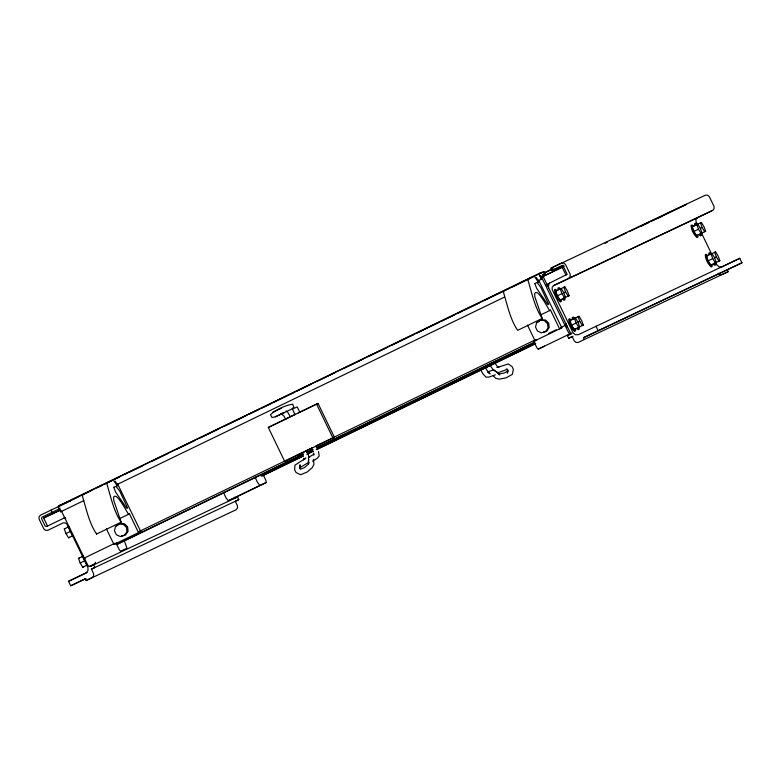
<?xml version="1.0" encoding="UTF-8"?>
<svg xmlns="http://www.w3.org/2000/svg" width="781" height="781" viewBox="0 0 781 781"><rect width="100%" height="100%" fill="white"/><g stroke="black" fill="none" stroke-linecap="round" stroke-linejoin="round"><path stroke-width="1.17" d="M95.409 562.271L95.38 563.472L89.132 566.42A3.964 0.713 64.2 0 1 86.759 563.16L84.621 558.6L85.109 558.278M117.472 483.654L140.756 531.539L138.51 532.593L129.461 513.869L128.514 514.308L124.267 507.094A25.285 4.52 64.2 0 0 116.008 496.325L114.475 496.296L113.616 497.097L113.714 500.289L121.133 522.167L96.571 534.058L96.61 533.257M509.71 288.082L503.95 290.805L503.54 292.533C507.386 305.195 510.159 319.263 517.657 330.334L542.219 318.443L534.8 296.565L534.702 293.373L535.561 292.572L537.094 292.602A25.285 4.52 64.2 0 1 545.353 303.37L549.599 310.584L550.537 310.145L559.596 328.869L561.832 327.815L538.558 279.93M299.924 468.727L300.129 464.802L299.553 467.858L308.114 462.752L308.71 459.677M554.481 289.702C554.695 294.183 557.058 299.055 560.436 302.013M558.005 289.487L558.083 288.004M558.884 289.058L558.962 287.584L560.182 288.453M561.393 300.109L561.305 301.583C557.937 298.635 555.564 293.763 555.359 289.282L556.58 290.151M564.995 298.41L564.917 299.884L563.697 299.016M568.705 319.136C568.919 323.617 571.282 328.489 574.66 331.437M572.229 318.912L572.317 317.437M573.108 318.492L573.195 317.008L574.406 317.877M575.617 329.533L575.538 331.017C572.161 328.059 569.798 323.188 569.583 318.707L570.804 319.575M579.219 327.835L579.141 329.318L577.92 328.45M691.048 225.299C691.253 229.78 693.626 234.651 696.994 237.609M694.573 225.084L694.651 223.6M695.441 224.655L695.529 223.171L696.75 224.04M697.95 235.696L697.872 237.18C694.494 234.232 692.132 229.35 691.927 224.879L693.137 225.748M701.563 233.997L701.475 235.481L700.254 234.612M705.272 254.723C705.477 259.204 707.85 264.076 711.218 267.034M708.797 254.508L708.875 253.024M709.675 254.089L709.753 252.605L710.974 253.474M712.184 265.13L712.096 266.614C708.728 263.656 706.356 258.784 706.151 254.303L707.371 255.172M715.787 263.431L715.699 264.905L714.488 264.037M303.526 460.058L303.819 458.242M308.964 462.459L307.939 464.578L304.522 467.555L300.441 469.254M549.59 283.142L548.203 284.86L548.682 287.974M563.062 265.198L552.079 270.382L551.005 268.147L705.38 195.211L707.586 195.191L709.304 196.617L714.049 206.428L714.098 208.654L712.711 210.372L553.504 285.641L552.118 287.359L552.167 289.595L573.069 332.823L575.353 334.727L578.301 334.698L739.783 258.316L741.95 262.797L583.534 337.685L584.393 339.471L728.243 271.622L727.384 269.845M568.861 278.221L570.247 276.503L570.198 274.268L565.454 264.456L563.736 263.031L561.529 263.06L551.005 268.147M712.711 210.372L697.355 217.801L695.969 219.52L696.017 221.745L697.579 224.996M275.361 416.79L291.352 409.234L293.851 407.184L292.66 404.148C284.821 405.622 276.367 409.312 270.411 414.721L272.061 417.532L275.361 416.79L283.903 412.924L281.882 413.334M304.307 459.374L305.879 458.008L294.915 465.203L294.671 469.986L296.106 472.573L300.617 474.75L307.197 472.017L312.38 467.497L313.913 464.324L313.445 459.345M116.642 525.974L120.147 523.426L124.482 523.778L127.615 526.863L128.084 531.226L125.663 534.848L121.494 536.02M537.718 322.25L541.233 319.702L545.568 320.054L548.701 323.139L549.17 327.503L546.749 331.124L543.615 332.003M314.187 454.044L308.475 457.402L308.68 464.07M312.38 461.22L317.164 458.408L319.185 455.967L318.472 451.477M285.582 419.085L286.08 418.841M301.964 452.97L302.462 452.726M69.46 537.357L68.552 537.787L65.955 533.589L64.276 528.962L68.835 526.736L70.505 531.363L73.102 535.561L72.155 536.088M65.955 533.589L70.505 531.363M68.552 537.787L73.102 535.561M83.694 566.781L82.776 567.211L80.179 563.013L78.51 558.386L83.059 556.16M297.034 455.352L307.724 450.168M80.179 563.013L84.738 560.797L83.391 557.087M82.776 567.211L87.326 564.995L84.738 560.797M286.695 418.528L295.306 414.36M83.762 500.641L60.615 511.838L58.243 507.074L59.131 505.649L543.918 271.612L544.992 273.838L542.795 274.902M59.229 505.961L541.311 272.384M70.729 500.748L40.436 515.167L39.05 516.885L39.099 519.111L43.843 528.922L45.562 530.348L47.768 530.328L63.115 522.899L65.321 522.88L67.039 524.305L87.941 567.533L88.009 570.511L86.154 572.795L68.523 581.328L70.69 585.809L86.056 578.555M67.566 502.076L59.131 505.649M69.763 501.012L78.539 496.765M80.736 495.701L91.719 490.39M97.205 487.735L102.692 485.079M104.888 484.015L119.151 477.113M124.638 474.457L126.834 473.393M129.031 472.339L143.304 465.427M152.08 461.18L167.446 453.751M176.223 449.505L194.889 440.474M200.375 437.819L219.031 428.789M224.518 426.133L246.474 415.512M248.67 414.457L259.643 409.146M261.84 408.082L270.616 403.836M272.813 402.771L287.086 395.869M289.282 394.805L294.769 392.15M296.965 391.086L311.228 384.184M316.715 381.528L335.371 372.508M344.157 368.251L362.814 359.231M368.3 356.575L386.966 347.545M392.452 344.89L414.399 334.268M416.595 333.204L427.568 327.903M429.765 326.839L438.551 322.592M440.748 321.528L455.011 314.626M457.207 313.562L462.694 310.906M464.89 309.842L479.153 302.94M484.65 300.285L503.306 291.254M512.082 287.008L530.748 277.987M539.525 273.731L543.918 271.612M543.644 273.018L552.079 268.918M605.109 243.281L607.306 242.227M612.792 239.572L620.475 235.852M621.227 235.471L626.713 232.816M628.91 231.752L686.509 204.261L654.097 219.988M544.347 273.096L553.124 268.849M640.928 226.363L648.611 222.644M651.042 221.404L653.238 220.349M59.727 508.675L41.949 517.188L41.51 518.496L45.171 526.082L46.479 526.55L65.116 517.539M552.079 270.382L562.906 265.491L567.152 274.287L546.222 284.772M47.534 526.033L43.658 518.008L60.137 510.042M542.346 276.738L564.312 266.145M542.131 276.913L562.984 266.829M116.691 484.708L504.135 297.258M538.158 280.799L541.448 279.207L540.022 275.81L540.735 275.478L565.034 325.472L565.59 325.208L566.664 326.878L566.137 324.095M546.915 286.178L549.111 285.114M286.158 460.634L284.675 461.337L268.293 427.451L318.033 403.406L334.414 437.292L316.364 446.019M286.764 418.528L268.293 427.451M299.982 412.134L318.033 403.406M119.844 518.516L129.461 513.869M540.93 314.792L550.537 310.145M61.328 510.813L84.299 558.054L115.032 543.185M138.637 531.773L302.716 452.384M306.006 450.793L312.049 447.874M315.885 446.01L535.395 339.813M548.574 333.438L556.257 329.719M560.641 327.59L565.59 325.208M284.675 461.337L311.687 448.245M106.401 528.874L113.948 544.474L140.756 531.539M527.487 325.15L535.034 340.75L561.832 327.815M117.013 544.24L303.604 453.966M306.894 452.375L312.38 449.719M316.774 447.601L534.097 342.459M116.662 544.591L303.243 454.317M306.542 452.726L313.122 449.544M316.422 447.952L534.839 342.273M261.342 476.176L303.057 455.997M307.441 453.868L312.927 451.213M316.227 449.622L535.737 343.415M262.943 475.59L303.555 455.938M306.845 454.347L313.435 451.164M317.818 449.036L535.141 343.894M534.263 340.975L533.774 341.297L535.922 345.846A3.964 0.713 64.2 0 0 538.285 349.117L571.76 332.999M573.059 336.211L568.666 338.28L567.377 335.605L570.882 333.907L542.434 275.049L544.992 273.838M223.512 492.391L225.875 497.673L228.335 500.767L266.165 482.541A3.964 0.713 64.2 0 0 265.081 478.675L263.177 474.75M228.335 500.767L266.165 482.541M233.997 498.649L237.502 496.95L238.801 499.625L235.286 501.324L237.444 505.785L237.492 508.011L236.106 509.729L86.115 580.547L85.256 578.76L70.69 585.809M86.115 580.547L92.256 577.569L93.642 575.851L93.593 573.625L91.436 569.164L94.95 567.465L93.652 564.79L90.147 566.489L237.502 496.95M568.666 338.28L572.17 336.582L574.328 341.043L576.046 342.459L578.252 342.439L584.393 339.471M739.783 258.316L722.152 266.848L719.203 266.877L716.919 264.984L715.347 261.742M583.534 337.685L741.95 262.797M728.243 271.622L722.103 274.6L719.897 274.619L718.178 273.194M298.42 412.876L299.523 412.339M309.92 449.104L320.571 443.969M555.711 291.176L564.8 286.861L567.387 291.059L569.066 295.687L559.977 300.002L557.39 295.804L555.711 291.176L556.628 290.747M697.453 235.169L696.545 235.598L693.948 231.401L692.269 226.773L696.837 224.586L698.517 229.214L701.113 233.412M696.545 235.598L705.624 231.274L703.954 226.646L701.358 222.448L692.269 226.773M557.39 295.804L561.959 293.617L564.546 297.815M559.313 289.478L561.197 288.56L563.784 292.758L565.561 291.918L568.148 296.116L569.066 295.687M693.948 231.401L698.517 229.214M700.293 228.384L702.119 227.515L704.716 231.713L705.624 231.274M569.935 320.61L579.024 316.285L581.62 320.483L583.29 325.111L574.201 329.436L571.614 325.238L569.935 320.61L570.852 320.171M711.686 264.593L710.769 265.032L708.172 260.834L706.502 256.197L711.979 253.581L714.576 257.779L716.255 262.406L714.371 263.324M710.769 265.032L719.857 260.708L718.178 256.08L715.591 251.882L710.105 254.499L711.979 253.581M571.614 325.238L576.183 323.051L578.77 327.249M577.96 322.221L579.785 321.342L582.372 325.54L583.29 325.111M708.172 260.834L712.741 258.638L715.337 262.836M714.517 257.818L716.343 256.939L718.94 261.137L719.857 260.708M541.409 272.696L538.861 273.897L541.448 279.207M658.149 218.124L661.995 216.308M88.634 491.805L82.864 494.529L82.454 496.257C86.31 508.919 89.073 522.987 96.571 534.058M60 508.06L59.278 508.402L60.713 511.789M43.658 518.008L60.088 510.266M553.504 285.641L697.355 217.801M564.8 286.861L563.882 287.291L565.561 291.918M695.881 225.074L697.755 224.147L700.352 228.345L702.021 232.982L700.147 233.9M701.358 222.448L700.45 222.878L702.119 227.515M64.276 528.962L65.194 528.522M559.977 300.002L560.895 299.572M563.579 298.303L565.464 297.385L563.784 292.758M573.537 318.902L575.421 317.984L578.008 322.182L579.687 326.809L577.813 327.737M579.024 316.285L578.106 316.715L579.785 321.342M706.502 256.197L707.41 255.768M715.591 251.882L714.674 252.312L716.343 256.939M535.034 340.75L537.269 339.696M334.414 437.292L332.931 437.995L316.549 404.099M78.51 558.386L79.418 557.956M82.112 556.687L83.03 556.257M84.299 558.054L84.856 557.79M113.948 544.474L116.193 543.42M574.201 329.436L575.119 329.006M570.667 333.458L569.866 333.838A3.964 0.713 64.2 0 1 567.504 330.568L565.356 326.019L565.639 325.54L567.035 326.8L566.196 324.203M538.285 349.117L544.533 346.168M567.377 335.605L571.76 333.536M86.379 565.512L87.296 565.083M91.436 569.164L238.801 499.625M68.523 581.328L87.189 572.532M272.686 412.241L281.599 408.199M496.872 367.578L508.314 363.956L512.229 366.767L513.371 369.491L512.287 374.411L506.068 377.877L499.293 379.127L495.847 378.346L492.948 375.544M507.523 369.247L498.141 372.664L493.377 370.106L490.683 366.152M495.398 374.782L489.121 377.067L485.958 377.125L482.873 373.757L480.627 369.686M262.806 475.912L261.684 475.092M63.583 518.272L65.799 518.252M498.893 367.392L497.272 366.484L495.174 363.399M699.385 235.032L700.596 235.901M713.609 264.466L714.83 265.335M562.818 299.445L564.038 300.314M577.042 328.869L578.262 329.738M506.371 368.944L507.982 370.096L507.308 373.172L508.089 370.848L504.223 373.006L499.772 373.826L497.468 373.298L499.742 374.89L493.787 369.755L487.549 372.02L490.097 373.904L487.266 370.809L485.294 367.246M259.917 485.489L257.457 482.394L255.094 477.113M542.219 318.443C534.721 307.382 531.949 293.314 528.102 280.652L528.512 278.915L534.272 276.201L538.519 282.322L536.508 277.509M121.133 522.167C113.635 511.106 110.873 497.038 107.017 484.376L107.427 482.638L113.196 479.925L117.433 486.046L115.432 481.233M286.061 410.972L287.759 412.319L289.858 415.873M280.877 413.539L283.718 415.775L285.25 418.401M71.325 533.384L73.209 536.274M85.549 562.818L87.443 565.708M701.768 233.636L711.696 254.176M595.932 326.165L598.1 330.636M562.115 267.18L566 275.205M299.806 412.319L297.18 406.872L292.426 409.166L295.052 414.594M124.286 540.696L126.961 548.194L120.713 551.142A3.964 0.713 64.2 0 1 118.341 547.881L116.203 543.322L116.486 542.844L117.599 544.396L117.648 543.02M50.96 510.071L52.044 512.307M711.071 254.01L712.741 258.638M574.504 318.414L576.183 323.051M560.28 288.99L561.959 293.617M82.63 555.75L83.713 559.011M68.396 526.316L69.489 529.586M307.655 452.882L309.081 457.441M313.425 453.087L313.757 455.147M234.671 497.194A3.964 0.713 64.2 0 1 234.583 497.819M113.753 487.324L115.52 491.923L125.848 507.103L126.834 508.372L127.596 508.011L119.776 491.181L115.998 486.27L113.753 487.324M534.829 283.601L536.606 288.199L546.934 303.379L547.92 304.649L548.682 304.287L540.852 287.457L537.084 282.537L534.829 283.601M115.481 526.521L114.446 530.768L116.359 534.741L120.342 536.557L124.511 535.395L126.932 531.773L126.463 527.4L123.33 524.324L118.995 523.973L115.481 526.521M536.567 322.797L535.532 327.044L537.445 331.007L541.418 332.833L545.597 331.661L548.018 328.049L547.549 323.676L544.416 320.6L540.081 320.249L536.567 322.797"/></g></svg>
